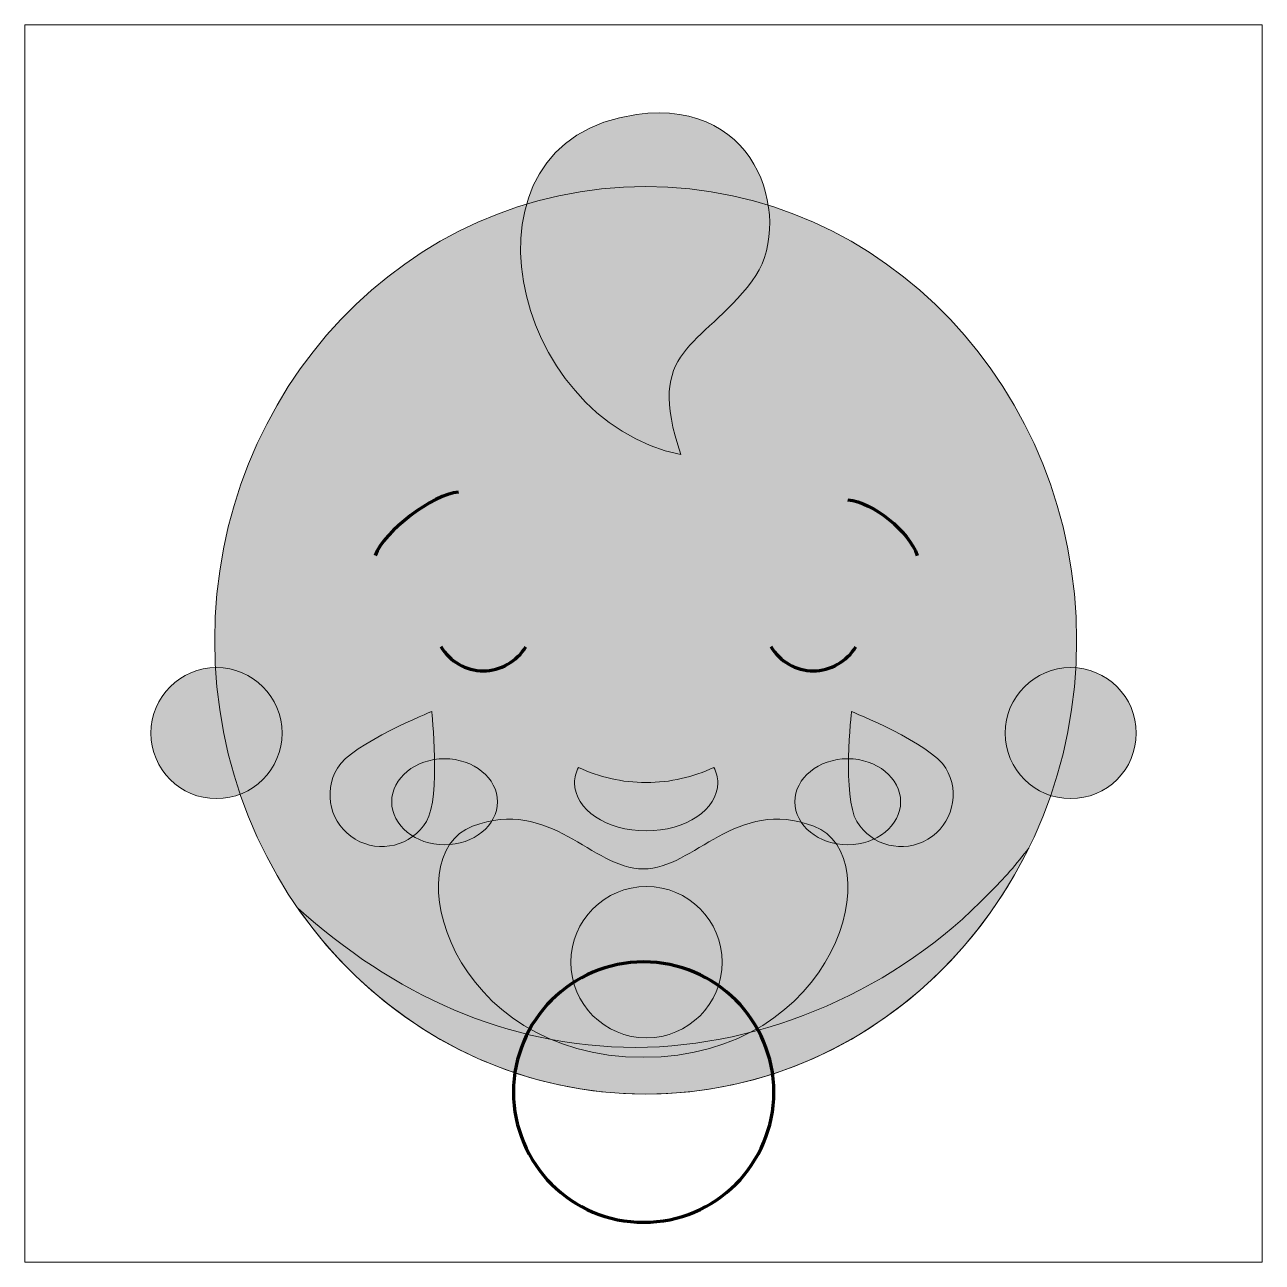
# Model space of a CAD drawing. Header units: inches. Extents: x 0 to 1480, y -800 to 0.
# Drawn here: x 0 to 800, y -800 to 0 of the extents above; entities that cross this region are included whole.
import ezdxf

# ---------------------------------------------------------------- set-up
doc = ezdxf.new("R2010")
doc.units = ezdxf.units.IN
doc.header["$MEASUREMENT"] = 0
doc.layers.add('BACKGROUND', color=7, linetype='Continuous')
doc.layers.add('OBJECTS', color=7, linetype='Continuous')

msp = doc.modelspace()

# ---------------------------------------------------------------- hatches: boundary and pattern name
at = {"layer": 'OBJECTS', "true_color": 0xbd916a}
h = msp.add_hatch(color=33, dxfattribs=at)
h.dxf.hatch_style = 2
edge = h.paths.add_edge_path()
edge.add_spline(control_points=[(424.21, -277.88), (400.47, -208.58), (436.69, -209.7), (470.35, -165.6), (497.04, -130.62), (477.66, -46.71), (395.37, -58.04), (273.2, -74.87), (313.29, -255.67), (424.21, -277.88)], knot_values=[0, 0, 0, 0, 1, 1, 1, 2, 2, 2, 3, 3, 3, 3], degree=3, periodic=1)
at = {"layer": 'OBJECTS', "true_color": 0xffd4bc}
h = msp.add_hatch(color=254, dxfattribs=at)
h.dxf.hatch_style = 2
edge = h.paths.add_edge_path()
edge.add_spline(control_points=[(679.98, -397.95), (679.98, -559.97), (555.25, -691.3), (401.39, -691.3), (247.53, -691.3), (122.8, -559.97), (122.8, -397.95), (122.8, -235.94), (247.53, -104.6), (401.39, -104.6), (555.25, -104.6), (679.98, -235.94), (679.98, -397.95)], knot_values=[0, 0, 0, 0, 1, 1, 1, 2, 2, 2, 3, 3, 3, 4, 4, 4, 4], degree=3, periodic=1)
at = {"layer": 'OBJECTS', "true_color": 0xffc0ad}
h = msp.add_hatch(color=31, dxfattribs=at)
h.dxf.hatch_style = 2
edge = h.paths.add_edge_path()
edge.add_spline(control_points=[(166.33, -457.93), (166.33, -481.33), (147.36, -500.3), (123.95, -500.3), (100.55, -500.3), (81.58, -481.33), (81.58, -457.93), (81.58, -434.52), (100.55, -415.55), (123.95, -415.55), (147.36, -415.55), (166.33, -434.52), (166.33, -457.93)], knot_values=[0, 0, 0, 0, 1, 1, 1, 2, 2, 2, 3, 3, 3, 4, 4, 4, 4], degree=3, periodic=1)
h = msp.add_hatch(color=31, dxfattribs=at)
h.dxf.hatch_style = 2
edge = h.paths.add_edge_path()
edge.add_spline(control_points=[(633.8, -457.93), (633.8, -481.33), (652.77, -500.3), (676.17, -500.3), (699.58, -500.3), (718.55, -481.33), (718.55, -457.93), (718.55, -434.52), (699.58, -415.55), (676.17, -415.55), (652.77, -415.55), (633.8, -434.52), (633.8, -457.93)], knot_values=[0, 0, 0, 0, 1, 1, 1, 2, 2, 2, 3, 3, 3, 4, 4, 4, 4], degree=3, periodic=1)
at = {"layer": 'OBJECTS', "true_color": 0x00ffff}
h = msp.add_hatch(color=4, dxfattribs=at)
h.dxf.hatch_style = 2
edge = h.paths.add_edge_path()
edge.add_spline(control_points=[(259.64, -514.98), (250.12, -530.87), (229.51, -536.03), (213.62, -526.51), (197.74, -516.99), (192.57, -496.39), (202.1, -480.5), (211.62, -464.61), (263.06, -444.01), (263.06, -444.01), (263.06, -444.01), (269.16, -499.09), (259.64, -514.98)], knot_values=[0, 0, 0, 0, 1, 1, 1, 2, 2, 2, 3, 3, 3, 4, 4, 4, 4], degree=3, periodic=1)
h = msp.add_hatch(color=4, dxfattribs=at)
h.dxf.hatch_style = 2
edge = h.paths.add_edge_path()
edge.add_spline(control_points=[(537.9, -514.98), (547.42, -530.87), (568.02, -536.03), (583.91, -526.51), (599.8, -516.99), (604.97, -496.39), (595.44, -480.5), (585.92, -464.61), (534.47, -444.01), (534.47, -444.01), (534.47, -444.01), (528.38, -499.09), (537.9, -514.98)], knot_values=[0, 0, 0, 0, 1, 1, 1, 2, 2, 2, 3, 3, 3, 4, 4, 4, 4], degree=3, periodic=1)
at = {"layer": 'OBJECTS', "true_color": 0xffc0ad}
h = msp.add_hatch(color=31, dxfattribs=at)
h.dxf.hatch_style = 2
edge = h.paths.add_edge_path()
edge.add_spline(control_points=[(305.59, -502.32), (305.59, -517.67), (290.28, -530.12), (271.4, -530.12), (252.52, -530.12), (237.21, -517.67), (237.21, -502.32), (237.21, -486.96), (252.52, -474.51), (271.4, -474.51), (290.28, -474.51), (305.59, -486.96), (305.59, -502.32)], knot_values=[0, 0, 0, 0, 1, 1, 1, 2, 2, 2, 3, 3, 3, 4, 4, 4, 4], degree=3, periodic=1)
h = msp.add_hatch(color=31, dxfattribs=at)
h.dxf.hatch_style = 2
edge = h.paths.add_edge_path()
edge.add_spline(control_points=[(497.85, -502.32), (497.85, -517.67), (513.15, -530.12), (532.03, -530.12), (550.91, -530.12), (566.22, -517.67), (566.22, -502.32), (566.22, -486.96), (550.91, -474.51), (532.03, -474.51), (513.15, -474.51), (497.85, -486.96), (497.85, -502.32)], knot_values=[0, 0, 0, 0, 1, 1, 1, 2, 2, 2, 3, 3, 3, 4, 4, 4, 4], degree=3, periodic=1)
at = {"layer": 'OBJECTS', "true_color": 0x191919}
h = msp.add_hatch(color=250, dxfattribs=at)
h.dxf.hatch_style = 2
edge = h.paths.add_edge_path()
edge.add_spline(control_points=[(401.72, -489.9), (417.31, -489.9), (432.17, -486.38), (445.48, -480.15), (447.09, -483.3), (448.01, -486.66), (448.01, -490.18), (448.01, -507.28), (427.28, -521.15), (401.72, -521.15), (376.15, -521.15), (355.43, -507.28), (355.43, -490.18), (355.43, -486.66), (356.35, -483.3), (357.96, -480.15), (371.26, -486.38), (386.12, -489.9), (401.72, -489.9)], knot_values=[0, 0, 0, 0, 1, 1, 1, 2, 2, 2, 3, 3, 3, 4, 4, 4, 5, 5, 5, 6, 6, 6, 6], degree=3, periodic=1)
at = {"layer": 'OBJECTS', "true_color": 0xffc0ad}
h = msp.add_hatch(color=31, dxfattribs=at)
h.dxf.hatch_style = 2
edge = h.paths.add_edge_path()
edge.add_spline(control_points=[(623.45, -561.38), (564.81, -623.12), (477.72, -661.09), (394.82, -661.09), (311.85, -661.09), (237.73, -626.46), (176.38, -570.85), (227.05, -643.85), (308.94, -691.3), (401.39, -691.3), (509.27, -691.3), (602.76, -626.7), (649.04, -532.26), (641.3, -542.45), (632.83, -552.2), (623.45, -561.38)], knot_values=[0, 0, 0, 0, 1, 1, 1, 2, 2, 2, 3, 3, 3, 4, 4, 4, 5, 5, 5, 5], degree=3, periodic=1)
at = {"layer": 'OBJECTS', "true_color": 0xffda7b}
h = msp.add_hatch(color=41, dxfattribs=at)
h.dxf.hatch_style = 2
edge = h.paths.add_edge_path()
edge.add_spline(control_points=[(450.88, -606.04), (450.88, -633.07), (428.96, -654.98), (401.94, -654.98), (374.91, -654.98), (353, -633.07), (353, -606.04), (353, -579.01), (374.91, -557.1), (401.94, -557.1), (428.96, -557.1), (450.88, -579.01), (450.88, -606.04)], knot_values=[0, 0, 0, 0, 1, 1, 1, 2, 2, 2, 3, 3, 3, 4, 4, 4, 4], degree=3, periodic=1)

# ---------------------------------------------------------------- linework, layer by layer
at = {"layer": 'BACKGROUND', "lineweight": 0}
msp.add_lwpolyline([(800, -800), (0, -800), (0, 0), (800, 0), (800, -800)], dxfattribs=at)
at = {"layer": 'OBJECTS', "lineweight": 0}
for points, knots in [([(424.21, -277.88), (400.47, -208.58), (436.69, -209.7), (470.35, -165.6), (497.04, -130.62), (477.66, -46.71), (395.37, -58.04), (273.2, -74.87), (313.29, -255.67), (424.21, -277.88)], [0, 0, 0, 0, 1, 1, 1, 2, 2, 2, 3, 3, 3, 3]), ([(679.98, -397.95), (679.98, -559.97), (555.25, -691.3), (401.39, -691.3), (247.53, -691.3), (122.8, -559.97), (122.8, -397.95), (122.8, -235.94), (247.53, -104.6), (401.39, -104.6), (555.25, -104.6), (679.98, -235.94), (679.98, -397.95)], [0, 0, 0, 0, 1, 1, 1, 2, 2, 2, 3, 3, 3, 4, 4, 4, 4]), ([(166.33, -457.93), (166.33, -481.33), (147.36, -500.3), (123.95, -500.3), (100.55, -500.3), (81.58, -481.33), (81.58, -457.93), (81.58, -434.52), (100.55, -415.55), (123.95, -415.55), (147.36, -415.55), (166.33, -434.52), (166.33, -457.93)], [0, 0, 0, 0, 1, 1, 1, 2, 2, 2, 3, 3, 3, 4, 4, 4, 4]), ([(633.8, -457.93), (633.8, -481.33), (652.77, -500.3), (676.17, -500.3), (699.58, -500.3), (718.55, -481.33), (718.55, -457.93), (718.55, -434.52), (699.58, -415.55), (676.17, -415.55), (652.77, -415.55), (633.8, -434.52), (633.8, -457.93)], [0, 0, 0, 0, 1, 1, 1, 2, 2, 2, 3, 3, 3, 4, 4, 4, 4]), ([(259.64, -514.98), (250.12, -530.87), (229.51, -536.03), (213.62, -526.51), (197.74, -516.99), (192.57, -496.39), (202.1, -480.5), (211.62, -464.61), (263.06, -444.01), (263.06, -444.01), (263.06, -444.01), (269.16, -499.09), (259.64, -514.98)], [0, 0, 0, 0, 1, 1, 1, 2, 2, 2, 3, 3, 3, 4, 4, 4, 4]), ([(537.9, -514.98), (547.42, -530.87), (568.02, -536.03), (583.91, -526.51), (599.8, -516.99), (604.97, -496.39), (595.44, -480.5), (585.92, -464.61), (534.47, -444.01), (534.47, -444.01), (534.47, -444.01), (528.38, -499.09), (537.9, -514.98)], [0, 0, 0, 0, 1, 1, 1, 2, 2, 2, 3, 3, 3, 4, 4, 4, 4]), ([(305.59, -502.32), (305.59, -517.67), (290.28, -530.12), (271.4, -530.12), (252.52, -530.12), (237.21, -517.67), (237.21, -502.32), (237.21, -486.96), (252.52, -474.51), (271.4, -474.51), (290.28, -474.51), (305.59, -486.96), (305.59, -502.32)], [0, 0, 0, 0, 1, 1, 1, 2, 2, 2, 3, 3, 3, 4, 4, 4, 4]), ([(497.85, -502.32), (497.85, -517.67), (513.15, -530.12), (532.03, -530.12), (550.91, -530.12), (566.22, -517.67), (566.22, -502.32), (566.22, -486.96), (550.91, -474.51), (532.03, -474.51), (513.15, -474.51), (497.85, -486.96), (497.85, -502.32)], [0, 0, 0, 0, 1, 1, 1, 2, 2, 2, 3, 3, 3, 4, 4, 4, 4]), ([(401.72, -489.9), (417.31, -489.9), (432.17, -486.38), (445.48, -480.15), (447.09, -483.3), (448.01, -486.66), (448.01, -490.18), (448.01, -507.28), (427.28, -521.15), (401.72, -521.15), (376.15, -521.15), (355.43, -507.28), (355.43, -490.18), (355.43, -486.66), (356.35, -483.3), (357.96, -480.15), (371.26, -486.38), (386.12, -489.9), (401.72, -489.9)], [0, 0, 0, 0, 1, 1, 1, 2, 2, 2, 3, 3, 3, 4, 4, 4, 5, 5, 5, 6, 6, 6, 6]), ([(510.11, -518.1), (459.86, -499.02), (433.04, -545.72), (399.82, -545.72), (366.6, -545.72), (339.78, -499.02), (289.52, -518.1), (239.26, -537.17), (274.33, -667.52), (399.82, -667.52), (525.31, -667.52), (560.37, -537.17), (510.11, -518.1)], [0, 0, 0, 0, 1, 1, 1, 2, 2, 2, 3, 3, 3, 4, 4, 4, 4]), ([(623.45, -561.38), (564.81, -623.12), (477.72, -661.09), (394.82, -661.09), (311.85, -661.09), (237.73, -626.46), (176.38, -570.85), (227.05, -643.85), (308.94, -691.3), (401.39, -691.3), (509.27, -691.3), (602.76, -626.7), (649.04, -532.26), (641.3, -542.45), (632.83, -552.2), (623.45, -561.38)], [0, 0, 0, 0, 1, 1, 1, 2, 2, 2, 3, 3, 3, 4, 4, 4, 5, 5, 5, 5]), ([(450.88, -606.04), (450.88, -633.07), (428.96, -654.98), (401.94, -654.98), (374.91, -654.98), (353, -633.07), (353, -606.04), (353, -579.01), (374.91, -557.1), (401.94, -557.1), (428.96, -557.1), (450.88, -579.01), (450.88, -606.04)], [0, 0, 0, 0, 1, 1, 1, 2, 2, 2, 3, 3, 3, 4, 4, 4, 4])]:
    msp.add_open_spline(points, degree=3, knots=knots, dxfattribs=at)
at = {"layer": 'OBJECTS', "color": 33, "lineweight": 140, "true_color": 0xbd916a}
for points in [[(280.37, -302.14), (263.94, -303.36), (232.05, -327.58), (226.46, -343.07)], [(532.18, -307.19), (548.61, -308.41), (571.44, -327.58), (577.02, -343.07)]]:
    msp.add_open_spline(points, degree=3, dxfattribs=at)
at = {"layer": 'OBJECTS', "color": 7, "lineweight": 140, "true_color": 0xffffff}
for points in [[(268.97, -401.94), (274.54, -411.46), (285.36, -417.67), (296.39, -417.7), (307.42, -417.72), (318.26, -411.55), (323.88, -402.05)], [(482.3, -401.94), (487.87, -411.46), (498.69, -417.67), (509.72, -417.7), (520.75, -417.72), (531.59, -411.55), (537.21, -402.05)]]:
    msp.add_open_spline(points, degree=3, knots=[0, 0, 0, 0, 1, 1, 1, 2, 2, 2, 2], dxfattribs=at)
at = {"layer": 'OBJECTS', "color": 41, "lineweight": 106, "true_color": 0xffda7b}
msp.add_open_spline([(484.26, -690.04), (484.26, -736.51), (446.58, -774.19), (400.1, -774.19), (353.63, -774.19), (315.95, -736.51), (315.95, -690.04), (315.95, -643.56), (353.63, -605.88), (400.1, -605.88), (446.58, -605.88), (484.26, -643.56), (484.26, -690.04)], degree=3, knots=[0, 0, 0, 0, 1, 1, 1, 2, 2, 2, 3, 3, 3, 4, 4, 4, 4], dxfattribs=at)

doc.saveas('drawing.dxf')
